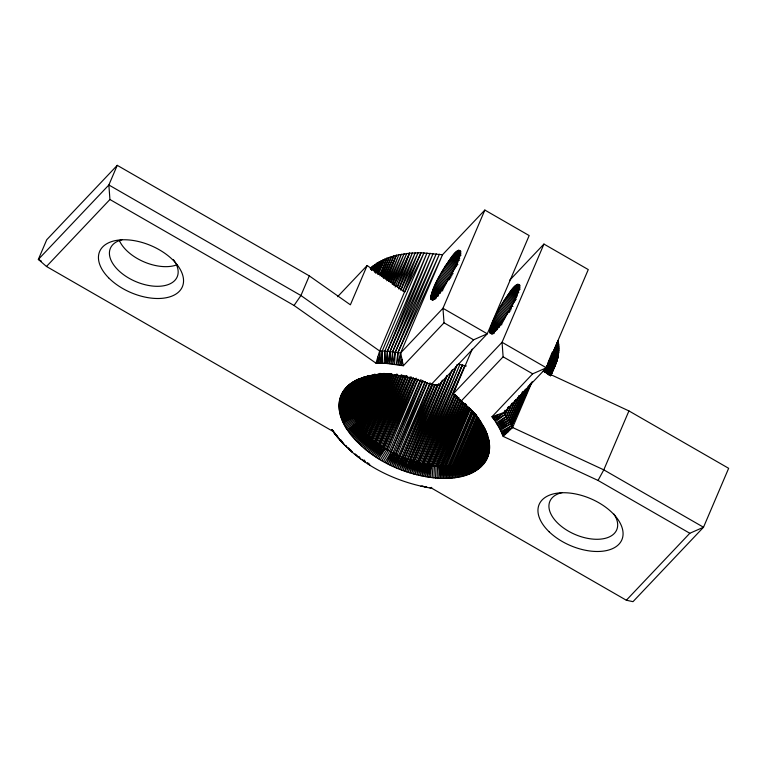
<?xml version="1.0" encoding="UTF-8"?>
<svg xmlns="http://www.w3.org/2000/svg" width="767" height="767" viewBox="0 0 767 767"><rect width="100%" height="100%" fill="white"/><g stroke="black" fill="none" stroke-linecap="round" stroke-linejoin="round"><path stroke-width="1.15" d="M430.699 298.142C432.54 286.417 439.395 276.11 445.291 266.034C447.88 263.608 456.576 246.025 460.382 251.749C458.551 263.474 451.696 273.781 445.8 283.857C443.211 286.283 434.515 303.866 430.699 298.142L432.761 299.331M489.797 332.159C491.637 320.433 498.492 310.127 504.379 300.041C506.977 297.615 515.673 280.041 519.48 285.755C517.648 297.491 510.784 307.788 504.897 317.874C502.299 320.299 493.612 337.873 489.797 332.159L492.893 333.942M474.14 413.049C485.166 425.867 495.933 445.991 485.06 462.098C474.696 476.393 455.205 479.097 438.772 478.272L439.05 466.096L465.253 404.986M438.772 478.272C403.49 475.492 367.642 458.8 346.943 429.395C340.404 419.491 336.205 406.376 341.238 394.947C348.371 379.166 367.882 374.958 383.395 373.903C335.572 376.904 345.898 424.419 377.335 443.326C403.988 463.009 467.419 484.341 484.523 442.578M377.604 363.165L380.902 363.203L382.196 351.056L423.998 252.822L404.794 292.054L367.144 265.526L350.385 304.815L309.302 275.88L117.246 165.336L108.866 184.981L109.93 199.506L294.039 305.477L375.974 363.184L377.604 363.165L377.786 357.077L379.655 350.989L421.025 252.755L442.521 254.73L484.849 210.062L529.172 235.565L487.275 333.789L438.408 385.36L431.198 384.526L415.867 379.138L398.782 375.494L382.512 374.488L369.253 375.897L378.073 374.622M437.142 478.167L437.545 466.01L463.546 404.18M479.72 420.652L474.773 413.921L480.554 421.84L475.751 415.215C482.395 424.439 487.064 437.017 482.184 448.062L487.112 458.503L481.772 448.925L484.581 442.358M384.248 363.337L384.766 351.171L427.018 252.966L387.364 351.344L385.935 363.433L380.902 363.203L379.655 350.989L300.923 295.525L108.866 184.981L38.35 259.399L46.471 266.475L333.329 431.581C356.243 463.22 393.883 481.964 431.821 488.272L626.342 600.235L632.996 601.664L703.512 527.245L728.65 468.311L628.93 410.92L543.189 371.103M435.503 478.042L436.03 465.885L462.443 401.793M389.348 363.711L389.981 351.564L430.066 253.187L387.364 351.344L387.642 363.558L403.327 365.744L444.026 322.802L442.962 308.286L484.849 210.062M433.844 477.879L434.505 465.742L462.079 401.362M394.545 364.296L395.264 352.158L436.241 253.819L392.608 351.832L391.074 363.884L389.981 351.564L433.144 253.465L392.608 351.832L392.8 364.076L395.264 352.158L439.366 254.241L397.939 352.532L396.29 364.536M432.176 477.697L432.971 465.569L460.325 400.403M401.563 365.408L401.994 359.349L400.623 352.954L442.521 254.73L397.939 352.532L398.035 364.804L400.623 352.954L442.962 308.286L487.275 333.789L473.575 339.81L431.198 384.526M430.508 477.486L431.428 465.377L459.155 397.92M458.34 398.591L429.875 465.157L428.82 477.247L431.428 465.377L459.96 399.971M455.004 394.506L425.186 464.342L423.729 476.384L426.759 464.639L455.33 394.909M458.321 364.028L462.328 365.082L420.46 463.306L418.59 475.281L422.032 463.68L462.328 365.082L466.326 365.964M457.046 364.9L415.704 462.06L413.442 473.948L417.296 462.501L457.065 364.919L414.122 461.59L410 472.932L412.541 461.101L447.295 375.638M403.327 365.744L401.994 359.349L399.799 365.102L400.623 352.954L389.981 351.564L387.642 363.558L385.935 363.433L384.766 351.171L382.196 351.056L379.655 350.989L379.243 363.175L377.786 357.077L375.974 363.184M550.974 374.977C556.296 364.574 560.811 352.705 558.079 340.864L544.484 372.024M447.142 375.427L410.968 460.593L408.284 472.386L412.541 461.101L451.801 370.71M429.875 465.157L427.133 476.988L428.322 464.907L457.007 396.405M437.746 384.65L406.261 458.925L403.164 470.612L438.58 383.692M425.186 464.342L422.023 476.039L423.614 464.025L464.725 365.629L422.032 463.68L420.306 475.674L423.614 464.025L454.553 394.411M432.588 383.855L401.601 457.065L398.092 468.637L434.726 384.746M420.46 463.306L416.874 474.859L418.878 462.913L459.922 364.469L417.296 462.501L415.158 474.409L418.878 462.913L462.328 365.082M430.066 382.752L398.533 455.723L394.756 467.208L432.195 383.692M427.507 382.877L397.018 455.013L393.097 466.461L398.533 455.723M415.704 462.06L411.716 473.45L414.122 461.59L452.377 369.656M397.229 286.695L409.53 253.177L421.025 252.755L402.848 290.971L418.082 252.755L400.911 289.945M425.033 381.669L394.027 453.556L389.818 464.907L395.513 454.294L427.104 382.675M386.769 280.77L396.328 255.277L409.53 253.177L395.168 287.002M398.802 288.795L412.339 252.966L397.565 286.82M388.61 281.412L398.85 254.721L387.949 279.859M422.991 380.614L388.198 464.102L394.027 453.556M400.777 289.888L415.187 252.822L399.003 288.871M379.991 275.871L386.904 258.182L396.328 255.277L386.156 279.265M410.968 460.593L406.577 471.82L409.396 460.066L442.588 380.116M390.355 282.429L401.429 254.232L389.272 281.604M381.64 276.235L389.157 257.357L381.17 275.506M373.73 270.962L376.798 263.282L386.904 258.182L379.828 274.596M392.253 283.167L404.075 253.81L390.949 282.611M374.641 272.074L378.658 262.141L374.469 271.767M432.981 384.018L403.145 457.707L399.78 469.318L437.372 384.507M544.321 371.842L546.986 365.245M547.878 363.05L552.326 352.063M383.117 277.184L391.477 256.6L382.34 276.945M508.473 406.654L505.348 414.353L495.52 421.658L499.921 429.041L503.162 436.385L598.03 480.439L689.811 533.266L703.512 527.245L603.792 469.855L512.624 427.516L504.034 412.483L504.964 410.297M511.522 404.161L506.594 416.232L497.121 424.122L507.764 418.12L515.836 399.463M546.957 373.471L558.644 344.795L546.066 372.877M375.734 272.927L380.605 261.058L375.379 272.87M515.05 400.384L507.764 418.12L497.869 425.349L508.876 420L519.336 395.906M380.796 373.922L359.387 425.867L350.289 434.112L360.212 426.941L383.701 373.395M384.689 373.874L361.957 429.098L353.156 437.612L362.868 430.162L387.383 374.449M388.859 373.778L364.795 432.281L356.31 441.063L365.801 433.336L391.832 374.354M392.838 374.737L367.901 435.407L359.733 444.438L368.994 436.433L396.549 374.191M397.527 374.517L371.247 438.456L363.414 447.736L372.417 439.453L401.036 375.034M401.994 375.322L374.833 441.408L367.326 450.929L376.07 442.377L405.743 375.763M406.692 376.012L378.63 444.256L371.468 454.016L379.933 445.176L410.172 377.479M411.122 377.69L382.608 446.988L375.811 456.959L383.979 447.861L414.794 379.051M380.327 459.769L386.769 449.577L416.193 378.131M420.968 379.531L386.597 463.268L392.541 452.789M545.078 372.378L558.079 340.864M384.852 277.654L393.864 255.9L383.519 278.44M393.711 285.056L406.778 253.455L392.301 284.413M376.731 375.053L357.106 422.598L347.729 430.575L357.834 423.691L379.818 373.404M425.426 381.861L395.513 454.294L391.458 465.694L397.018 455.013M430.009 384.027L400.067 456.403L396.414 467.937L401.601 457.065M435.129 384.9L404.698 458.33L401.467 469.979L406.261 458.925M466.096 404.324L440.536 466.163L440.392 478.349L439.05 466.096M469.174 407.728L444.927 466.211L445.167 478.416L443.479 466.221L468.771 407.287M478.752 418.226L459.663 464.418L461.274 476.585L458.426 464.706L478.1 418.379M523.247 391.275L509.921 421.879L499.269 427.813L508.876 420L518.933 395.667M547.504 373.999L558.798 346.732L547.139 373.721M370.816 269.275L371.736 267.069L376.798 263.282L373.989 269.85M377.201 273.052L382.628 260.032L376.798 272.975M472.108 410.891L449.174 466.029L449.798 478.234L447.775 466.115L471.695 410.45M480.554 421.639L463.23 463.402L465.185 475.53L462.06 463.757L480.152 421.217M482.107 424.822L466.557 462.165L468.867 474.246L465.473 462.597L481.724 424.419M522.298 392.071L509.921 421.879L499.921 429.041L510.889 423.767L526.143 388.84M378.543 374.219L357.834 423.691L348.554 431.754L358.592 424.774L380.413 373.404M382.282 374.2L360.212 426.941L351.219 435.282L361.065 428.024L384.296 373.395M386.309 374.152L362.868 430.162L354.181 438.772L363.817 431.227L387.987 374.44M390.614 374.056L365.801 433.336L357.422 442.195L366.837 434.371L392.426 374.334M474.869 413.806L453.259 465.617L454.256 477.822L451.916 465.78L474.457 413.375M477.448 416.491L457.17 464.975L458.532 477.16L455.886 465.214L477.036 416.059M482.951 428.887L469.644 460.718L472.29 472.731L468.647 461.216L483.057 427.401M525.155 389.598L510.889 423.767L500.544 430.268M549.575 374.277L558.702 352.398L548.942 375.178M371.525 270.07L373.337 265.746L371.429 270.07M364.814 378.706L351.391 410.642L340.692 416.404L351.737 411.716L366.127 377.767M368.227 376.444L352.523 413.873L341.948 419.913L352.973 414.957L369.224 376.655M371.506 375.322L353.98 417.143L343.549 423.461M345.476 427.018L355.754 420.412L375.101 374.219M394.717 374.996L368.994 436.433L360.931 445.55L370.106 437.449L397.124 374.162M399.07 375.859L372.417 439.453L364.689 448.81L373.615 440.44L401.592 374.996M403.653 376.626L376.07 442.377L368.687 451.974L377.335 443.326L406.289 375.725M408.447 377.278L379.933 445.176L372.896 455.013L381.266 446.087L410.719 377.422M413.442 377.805L383.979 447.861L377.297 457.918L385.36 448.724L415.34 378.984M479.356 420.048L460.881 464.102L462.606 476.259L459.663 464.418L478.944 419.616M476.432 470.382L472.462 459.059L483.517 432.732M532.173 381.678L512.624 427.516L501.685 432.722L511.79 425.647L528.405 386.041M545.893 372.657L558.405 342.839L545.356 372.331M548.434 373.452L558.855 348.649L547.83 373.903M359.876 381.199L350.116 404.334L339.215 409.53L350.241 405.369L361.113 380.288M362.647 378.821L350.586 407.459L339.781 412.934L350.816 408.514L363.625 379.09M418.14 379.291L388.188 450.402L381.87 460.67M467.132 406.606L442.013 466.211L442.003 478.397L440.536 466.163L466.739 406.155M469.72 409.453L444.927 466.211L446.73 478.387L446.356 466.183L470.593 408.801M481.034 423.374L464.361 463.009L466.441 475.128L463.23 463.402L480.631 422.953M482.462 426.481L467.611 461.705L470.037 473.766L466.557 462.165L482.088 426.078M484.245 435.282L475.013 457.218L479.202 468.378L474.188 457.851L484.437 433.834M549.824 374.795L558.491 354.239L549.69 374.632M550.409 375.36L557.801 357.815L550.284 375.121M372.724 269.926L375.025 264.481L372.589 269.917M378.265 274.337L384.727 259.083L377.776 274.222M355.783 385.111L350.183 398.332L339.148 402.982L350.078 399.31L356.655 384.018L350.078 399.31L339.062 404.046L350.011 400.288L357.46 382.838M357.432 383.653L349.982 401.285L339.004 406.213L349.992 402.292L358.477 382.647M360.471 381.257L350.241 405.369L339.369 410.661L350.394 406.405L361.573 380.25M363.366 378.936L350.816 408.514L340.04 414.084L351.085 409.578L364.287 378.735M372.637 375.562L354.536 418.226L344.153 424.65M376.367 374.478L356.415 421.505L346.195 428.207M473.018 411.419L449.174 466.029L451.303 478.129L450.555 465.914L473.431 411.86M475.684 414.247L453.259 465.617L455.703 477.62L454.582 465.425L476.096 414.679M483.632 429.376L470.612 460.19L473.373 472.175L469.644 460.718L483.287 428.983M477.39 469.74L473.344 458.465L484.523 432.061M489.471 444.026L484.102 435.646L489.557 445.138L484.178 436.672L475.789 456.557L480.056 467.669L475.013 457.218L484.418 435.311M484.178 436.672L489.605 446.241L484.217 437.689L489.605 447.334L484.217 438.686L477.266 455.186L481.666 466.183L476.547 455.876L484.466 437.315M550.418 375.84L557.321 359.56L550.399 375.744M354.229 386.923L350.97 394.564L340.165 397.852L351.257 393.653L354.21 386.645M353.721 387.977L352.782 390.173L342.149 393.087M355.15 385.245L350.72 395.484L339.637 399.856L350.5 396.424L355.236 385.533L354.296 387.738L343.789 390.441L353.76 388.533L343.204 391.304M358.371 382.56L349.992 402.292L339.033 407.306L350.04 403.308L358.879 382.589M484.13 442.904L480.861 450.593L485.626 461.226L480.343 451.408L484.552 441.514L480.343 451.408L485.06 462.098L479.797 452.194L484.476 441.207L479.797 452.194L484.456 462.952L479.212 452.971L484.361 440.881L479.212 452.971L483.814 463.795L478.598 453.728L484.207 440.526L478.598 453.728L483.133 464.61L477.946 454.467L484.495 439.06L477.946 454.467L482.414 465.406L477.266 455.186L484.313 438.743M546.545 373.184L558.644 344.795M548.578 374.66L558.827 350.538L548.309 374.43M550.246 374.756L558.194 356.041L550.14 374.612M550.879 374.766L556.756 361.276L550.639 375.552M309.302 275.88L300.923 295.525L294.039 305.477M351.257 393.653L340.481 396.865L351.583 392.762L354.277 386.424M355.169 385.245L350.72 395.484L339.886 398.85L350.97 394.564M355.821 385.159L350.183 398.332L339.273 401.927L350.327 397.373L355.907 384.277M354.296 387.738L344.412 389.598L354.872 386.961L355.811 384.775M472.271 349.119L453.182 393.864L470.737 410.24L477.956 418.303M495.52 421.658L494.677 420.431L504.034 412.483L546.372 367.805L588.27 269.581L543.947 244.069L502.049 342.293L453.182 393.864L455.809 395.705L456.979 397.642L457.094 396.644L458.858 399.578M483.651 431.265L471.552 459.634L475.444 471.005M484.37 442.281L480.861 450.593L486.163 460.334L481.331 449.769L484.581 442.118L481.331 449.769L486.661 459.433L481.772 448.925M550.361 375.245L557.801 357.815M628.93 410.92L603.792 469.855L598.03 480.439M355.188 385.494L350.5 396.424L339.436 400.882L350.327 397.373M357.988 382.637L349.982 401.285L339.014 405.12L350.011 400.288M360.02 381.304L350.116 404.334L339.11 408.418L350.04 403.308M368.659 376.655L352.523 413.873L341.497 418.744L352.111 412.79L367.681 376.463M372.053 375.562L353.98 417.143L342.974 422.281L353.462 416.05L370.461 376.434M374.517 374.219L355.131 419.319L344.795 425.829M472.462 459.059L484.226 431.696M508.617 406.731L505.348 414.353L494.677 420.431L491.973 416.769L532.672 373.826L546.372 367.805L502.049 342.293L503.123 356.818L460.746 401.534L459.548 399.569M543.669 371.477L545.069 368.218M551.3 373.721L556.104 362.944M550.696 375.456L555.356 364.584M362.868 378.965L350.586 407.459L339.551 411.793L350.394 406.405M365.121 378.879L351.391 410.642L340.347 415.244L351.085 409.578M377.939 374.219L357.106 422.598L346.943 429.395M381.669 374.21L359.387 425.867L349.407 432.933L358.592 424.774M420.115 380.403L389.626 451.217L383.433 461.561M484.332 436.768L475.789 456.557L480.88 466.93L476.547 455.876M512.27 403.039L506.594 416.232L496.335 422.885M385.705 374.162L361.957 429.098L352.168 436.452L361.065 428.024M390.019 374.075L364.795 432.281L355.226 439.922L363.817 431.227M394.123 375.025L367.901 435.407L358.563 443.326L366.837 434.371M441.821 381.103L407.823 459.51L404.871 471.235L446.452 376.434M483.459 430.555L470.612 460.19L474.428 471.6M473.344 458.465L484.274 433.202M370.797 269.217L371.736 267.069L370.231 268.44M355.754 420.412L375.782 374.488M398.485 375.897L371.247 438.456L362.158 446.643L370.106 437.449M456.681 395.993L426.759 464.639L425.436 476.7L428.322 464.907L458.321 397.421M477.688 417.938L457.17 464.975L459.912 476.882L458.426 464.706M479.96 420.316L460.881 464.102L463.91 475.904L462.06 463.757M481.523 423.576L464.361 463.009L467.669 474.696L465.473 462.597M482.855 426.615L467.611 461.705L471.178 473.258L468.647 461.216M403.557 375.571L374.833 441.408L365.993 449.874L373.615 440.44M407.891 377.326L378.63 444.256L370.068 453L377.335 443.326M436.03 465.885L463.642 402.637M501.139 431.495L511.79 425.647L529.92 384.257M412.905 377.863L382.608 446.988L374.334 455.991L381.266 446.087M386.769 449.577L417.612 379.358M422.598 380.413L391.074 452.012L385.005 462.424M432.971 465.569L461.552 401.304M437.545 466.01L465.166 403.864M511.79 425.647L531.387 382.58M385.216 278.929L396.328 255.277M394.152 285.209L409.53 253.177M436.653 385.13L436.902 384.641L438.408 385.36M553.611 367.738L554.531 366.185M378.802 458.848L385.36 448.724M117.246 165.336L46.729 239.755L38.35 259.399L41.456 261.183M46.471 266.475L109.93 199.506M337.605 296.695L367.144 265.526M509.739 280.176L543.947 244.069M626.342 600.235L689.811 533.266M503.162 436.385L512.624 427.516L502.212 433.949L507.907 431.974L502.701 435.167M492.903 417.986L498.004 414.611L504.034 412.483L493.804 419.204L498.004 414.611L491.973 416.769M498.588 426.577L508.876 420M352.973 414.957L342.446 421.093L353.462 416.05M351.737 411.716L341.075 417.574L352.111 412.79M403.883 375.427L402.167 376.012L404.161 375.648M430.019 487.994L431.744 487.4M351.583 392.762L340.845 395.897L351.948 391.889L341.238 394.947M341.679 394.008L352.35 391.026M342.657 392.186L353.251 389.348M397.421 374.545L395.436 375.073L397.642 374.718M408.993 377.374L411.227 376.894M391.132 374.095L388.869 374.564L391.87 374.123M390.748 373.807L387.258 374.507L391.343 373.913M405.57 376.645L407.459 376.271M388.533 373.932L385.657 374.469L389.828 373.874M354.872 386.961L345.073 388.764L355.485 386.204L345.764 387.958L356.128 385.456L346.492 387.172L356.808 384.737L347.259 386.405L357.518 384.037L358.467 381.841L357.518 384.037L348.065 385.657L358.266 383.356L348.899 384.929L359.042 382.695L349.762 384.229L359.857 382.052L350.672 383.548L360.701 381.429L351.602 382.886L361.573 380.835L352.571 382.254L362.475 380.259L353.577 381.64L363.414 379.703L354.603 381.046L364.373 379.166L355.667 380.48L366.396 378.179L357.882 379.425L369.627 376.856L361.43 378.016L370.758 376.463L362.666 377.604L371.918 376.098L363.932 377.211L373.107 375.753L365.226 376.837L374.315 375.427L366.54 376.501L376.798 374.871M387.038 373.932L384.075 374.469L388.332 373.865M400.47 375.744L402.522 375.379M420.958 486.23L422.943 485.885M385.552 373.97L382.512 374.488L386.846 373.884M424.602 487.007L426.644 486.661M380.959 374.536L385.13 373.855M383.701 373.951L379.425 374.612L385.044 373.845M372.053 375.389L382.033 374.037M455.809 395.705L454.505 394.775M384.766 351.171L389.981 351.564M458.848 250.157L460.909 251.346M517.946 284.173L520.007 285.362M458.513 250.282L460.574 251.471M517.61 284.298L519.671 285.487M458.139 250.464L460.2 251.653M517.236 284.48L519.297 285.66M457.746 250.704L460.833 252.487M516.833 284.72L519.93 286.494M457.314 251.001L460.401 252.784M516.412 285.017L519.499 286.791M456.854 251.355L460.977 253.733M515.951 285.372L520.074 287.74M456.365 251.768L460.488 254.145M515.462 285.784L519.585 288.152M455.857 252.238L461.015 255.2M514.954 286.254L520.103 289.217M455.32 252.755L460.478 255.727M514.417 286.772L519.566 289.744M454.764 253.34L459.912 256.303M513.861 287.347L519.01 290.319M454.179 253.963L459.337 256.935M513.276 287.98L518.425 290.942M453.575 254.644L459.759 258.201M512.672 288.66L518.856 292.217M452.952 255.373L459.136 258.93M512.049 289.389L518.233 292.946M452.319 256.149L459.529 260.301M511.407 290.156L517.591 293.723M451.658 256.964L457.841 260.531M510.755 290.981L516.939 294.538M450.986 257.827L458.206 261.988M510.084 291.843L517.294 295.995M450.306 258.738L457.515 262.889M509.403 292.745L516.613 296.906M449.606 259.677L457.851 264.423M508.703 293.694L515.923 297.845M448.906 260.655L457.151 265.411M507.994 294.672L516.239 299.418M448.187 261.672L456.432 266.417M507.284 295.688L515.529 300.434M447.468 262.726L455.713 267.472M506.565 296.733L514.81 301.479M446.749 263.8L454.994 268.546M505.837 297.817L514.082 302.562M446.02 264.903L454.265 269.648M505.108 298.919L513.363 303.665M445.291 266.034L453.537 270.78M504.379 300.041L512.634 304.787M444.563 267.175L452.808 271.921M503.66 301.191L512.931 306.532M443.834 268.345L453.115 273.685M502.931 302.361L511.177 307.107M443.115 269.533L452.386 274.874M502.212 303.54L511.484 308.88M442.396 270.732L451.677 276.062M501.493 304.739L510.774 310.079M441.687 271.93L450.967 277.27M500.784 305.947L510.065 311.287M440.987 273.148L450.267 278.488M500.084 307.164L509.365 312.505M440.306 274.365L449.577 279.706M499.403 308.382L507.649 313.128M439.625 275.583L447.87 280.329M498.723 309.6L506.968 314.345M438.964 276.801L447.209 281.547M498.061 310.817L506.306 315.563M438.321 278.018L446.567 282.764M497.419 312.035L505.664 316.781M437.698 279.226L445.943 283.972M496.786 313.243L505.031 317.989M437.085 280.425L445.33 285.171M496.182 314.432L504.427 319.177M436.5 281.604L444.745 286.35M495.597 315.62L503.842 320.366M435.934 282.774L444.179 287.52M495.022 316.781L503.277 321.536M435.388 283.915L443.633 288.67M494.485 317.931L502.73 322.677M434.87 285.046L443.115 289.792M493.967 319.062L502.212 323.808M434.371 286.149L442.626 290.894M493.469 320.165L501.714 324.911M433.911 287.222L441.121 291.374M493.008 321.239L500.218 325.39M433.47 288.267L440.689 292.419M492.567 322.284L499.777 326.435M433.058 289.284L440.277 293.435M492.155 323.3L499.375 327.451M432.684 290.262L438.868 293.819M491.781 324.278L497.965 327.835M432.339 291.201L438.523 294.758M491.426 325.218L497.61 328.775M432.022 292.102L438.206 295.669M491.11 326.119L497.294 329.676M431.735 292.965L437.919 296.522M490.832 326.982L495.981 329.944M431.485 293.79L436.634 296.752M490.583 327.797L495.731 330.769M431.265 294.557L436.423 297.519M490.362 328.573L495.52 331.536M431.083 295.285L436.241 298.248M490.18 329.302L494.303 331.67M430.939 295.957L435.062 298.334M490.036 329.973L494.159 332.351M430.824 296.589L434.947 298.957M489.921 330.596L494.044 332.974M430.747 297.155L434.87 299.533M489.845 331.171L493.967 333.549M430.709 297.682L433.796 299.456M489.806 331.689L492.893 333.472M430.738 298.555L432.799 299.744M489.825 332.571L491.887 333.75M430.795 298.909L432.866 300.089M489.892 332.916L491.954 334.105M430.901 299.197L432.962 300.386M444.026 322.802L473.575 339.81M503.123 356.818L532.672 373.826M336.406 435.157L341.181 441.533L331.871 429.645L335.102 434.093M335.294 433.873L334.22 432.588L338.007 437.832L332.849 430.939M469.404 408.073L471.858 411.371M468.618 407.402L470.737 410.24L469.462 408.389M466.346 405.264L468.407 407.996M471.705 410.834L472.951 412.512L470.928 409.626M472.482 411.352L475.051 414.813L473.277 412.32M472.117 411.102L474.016 413.653L471.715 410.393M474.754 414.209L476.048 415.973L474.227 413.432M332.082 429.903L333.329 431.581M473.728 412.675L477.016 417.133L473.297 411.965M473.958 412.876L481.36 423.02L476.499 416.299M332.878 431.025L334.201 432.837M474.965 414.122L478.857 419.482M477.218 417.392L484.207 427.765L479.768 421.764L484.83 428.954L480.315 422.857L485.415 430.134L480.832 423.94L485.962 431.313L481.312 425.033L486.47 432.502L481.753 426.116L486.94 433.671L482.155 427.2L487.381 434.851L482.529 428.274L487.774 436.02L482.865 429.347L488.454 438.34M340.5 440.229L342.293 442.751M340.49 439.807L343.434 443.968M341.114 440.229L344.613 445.176M345.677 445.627L347.039 447.564L345.994 445.761M348.256 448.033L349.57 449.922L348.602 448.168M348.927 448.283L350.883 451.092M350.289 449.472L352.206 452.252L351.315 450.526M355.131 453.863L356.348 455.656M468.349 407.296L469.586 409.118L468.196 407.258L442.013 466.211L443.594 478.416L443.479 466.221M356.578 454.994L357.777 456.768M358.956 456.365L360.691 458.954M362.58 459.404L363.702 461.092M464.879 403.404L467.189 406.893M364.133 460.478L365.236 462.137L364.469 460.095M483.421 431.476L488.732 439.491M483.651 432.53L488.972 440.632M367.297 462.568L368.361 464.188M464.84 404.084L465.952 405.801M483.833 433.576L489.173 441.773M368.649 463.201L369.943 465.195M483.987 434.621L489.346 442.904M461.839 401.179L463.402 403.643M460.21 399.569L462.079 402.589M482.184 448.062L487.534 457.563L482.548 447.19L487.917 456.605L482.884 446.298L488.263 455.627L483.181 445.397L488.569 454.639L483.44 444.477L488.828 453.633L483.661 443.537L489.058 452.616L483.843 442.597L489.25 451.581L483.996 441.639L489.394 450.536L484.102 440.661L489.509 449.481L484.178 439.683L489.576 448.417L484.217 438.686M459.97 399.549L460.746 401.534M474.188 457.851L478.311 469.068M454.582 465.425L457.132 477.4L455.886 465.214M450.555 465.914L452.789 477.985L451.916 465.78M446.356 466.183L448.273 478.32L447.775 466.115M382.196 351.056L382.57 363.251M177.043 264.768A36.327 20.623 23.1 0 1 119.307 240.378M173.371 259.562A36.327 20.623 23.1 0 1 162.815 285.928A36.327 20.623 23.1 0 1 116.191 268.047A36.327 20.623 23.1 0 1 121.867 239.812M613.993 514.12A36.327 20.623 23.1 0 1 600.762 539.105A36.327 20.623 23.1 0 1 554.896 520.074A36.327 20.623 23.1 0 1 562.125 492.606M108.636 277.827A44.975 25.541 23.1 0 0 181.117 289.082A44.975 25.541 23.1 0 0 133.228 240.483A44.975 25.541 23.1 0 0 108.636 277.827M549.114 531.761A44.975 25.541 23.1 0 0 621.097 541.32A44.975 25.541 23.1 0 0 571.319 493.248A44.975 25.541 23.1 0 0 549.114 531.761"/></g></svg>
